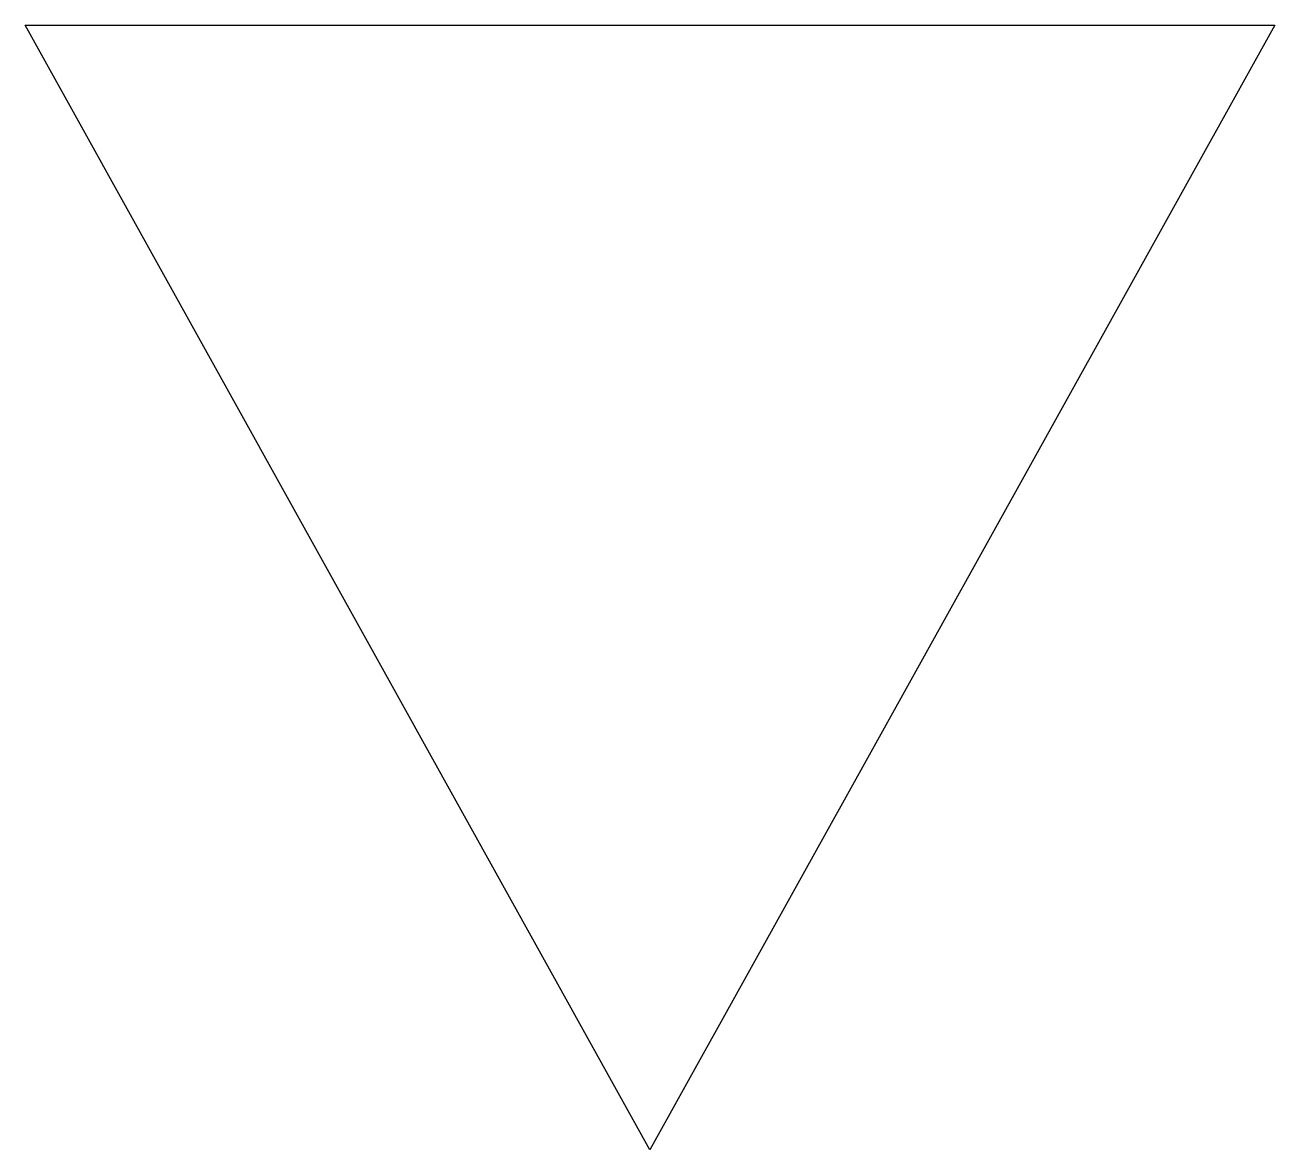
# Model space of a CAD drawing. Extents: x 9.5 to 10.75, y 9.87 to 11.
import ezdxf

# ---------------------------------------------------------------- set-up
doc = ezdxf.new("R2010")
doc.units = 0

msp = doc.modelspace()

# ---------------------------------------------------------------- linework, layer by layer
for p, q in [((10.125, 9.875), (9.5, 11)), ((9.5, 11), (10.75, 11)), ((10.75, 11), (10.125, 9.875))]:
    msp.add_line(p, q)

doc.saveas('drawing.dxf')
